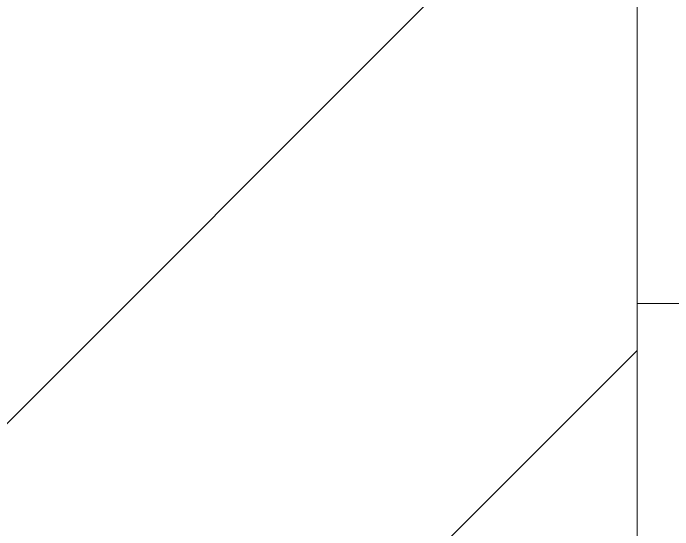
# Model space of a CAD drawing. Header units: millimetres. Extents: x -164500 to 426394, y -23753 to 102118.
# Drawn here: x 150529.4 to 150664.4, y 82253.1 to 82358.7 of the extents above; entities that cross this region are included whole.
import ezdxf

# ---------------------------------------------------------------- set-up
doc = ezdxf.new("R2010")
doc.units = ezdxf.units.MM
doc.layers.add('A-DOOR-1', color=7, linetype='Continuous', lineweight=5, true_color=0xc0c0c0)
doc.layers.add('A-DOOR-FRAM-1', color=7, linetype='Continuous', lineweight=5, true_color=0xc0c0c0)
doc.layers.add('I-WALL', color=7, linetype='Continuous', lineweight=5)

# ---------------------------------------------------------------- blocks, each defined once
blk = doc.blocks.new('110_Дверь_СКБ_2Ст - Д-1 Лестничная клетка EIS60-24280000-Объем проектирования 2 этажа')
at = {"layer": 'A-DOOR-FRAM-1'}
for p, q in [((712.5, 30), (712.5, 110)), ((652.5, 30), (712.5, 30)), ((712.5, 30), (697.5, 30)), ((712.5, -110), (712.5, 30))]:
    blk.add_line(p, q, dxfattribs=at)
blk = doc.blocks.new('2floor')
at = {"layer": 'I-WALL'}
h = blk.add_hatch(dxfattribs=at)
h.set_pattern_fill('FP_1', color=256, style=0, pattern_type=2)
h.set_pattern_definition([(45, (148772.12, 0), (-114.0493, 114.0493), []), (45, (148886.17, 0), (-114.0493, 114.0493), [201.612, -40.322, 6.706, -33.617])])
h.paths.add_polyline_path([(148882.12, 7680), (150657.12, 7680), (150657.12, 7900), (148882.12, 7900), (148882.12, 7773.19)])
h.paths.add_polyline_path([(152282.12, 7680), (152282.12, 7900), (152057.12, 7900), (152057.12, 7680), (152262.12, 7680)])
at = {"layer": 'A-DOOR-1', "rotation": 180}
blk.add_blockref('110_Дверь_СКБ_2Ст - Д-1 Лестничная клетка EIS60-24280000-Объем проектирования 2 этажа', (151369.62, 7790), dxfattribs=at)

msp = doc.modelspace()

# ---------------------------------------------------------------- block references
msp.add_blockref('2floor', (0, 74539.358))

doc.saveas('drawing.dxf')
